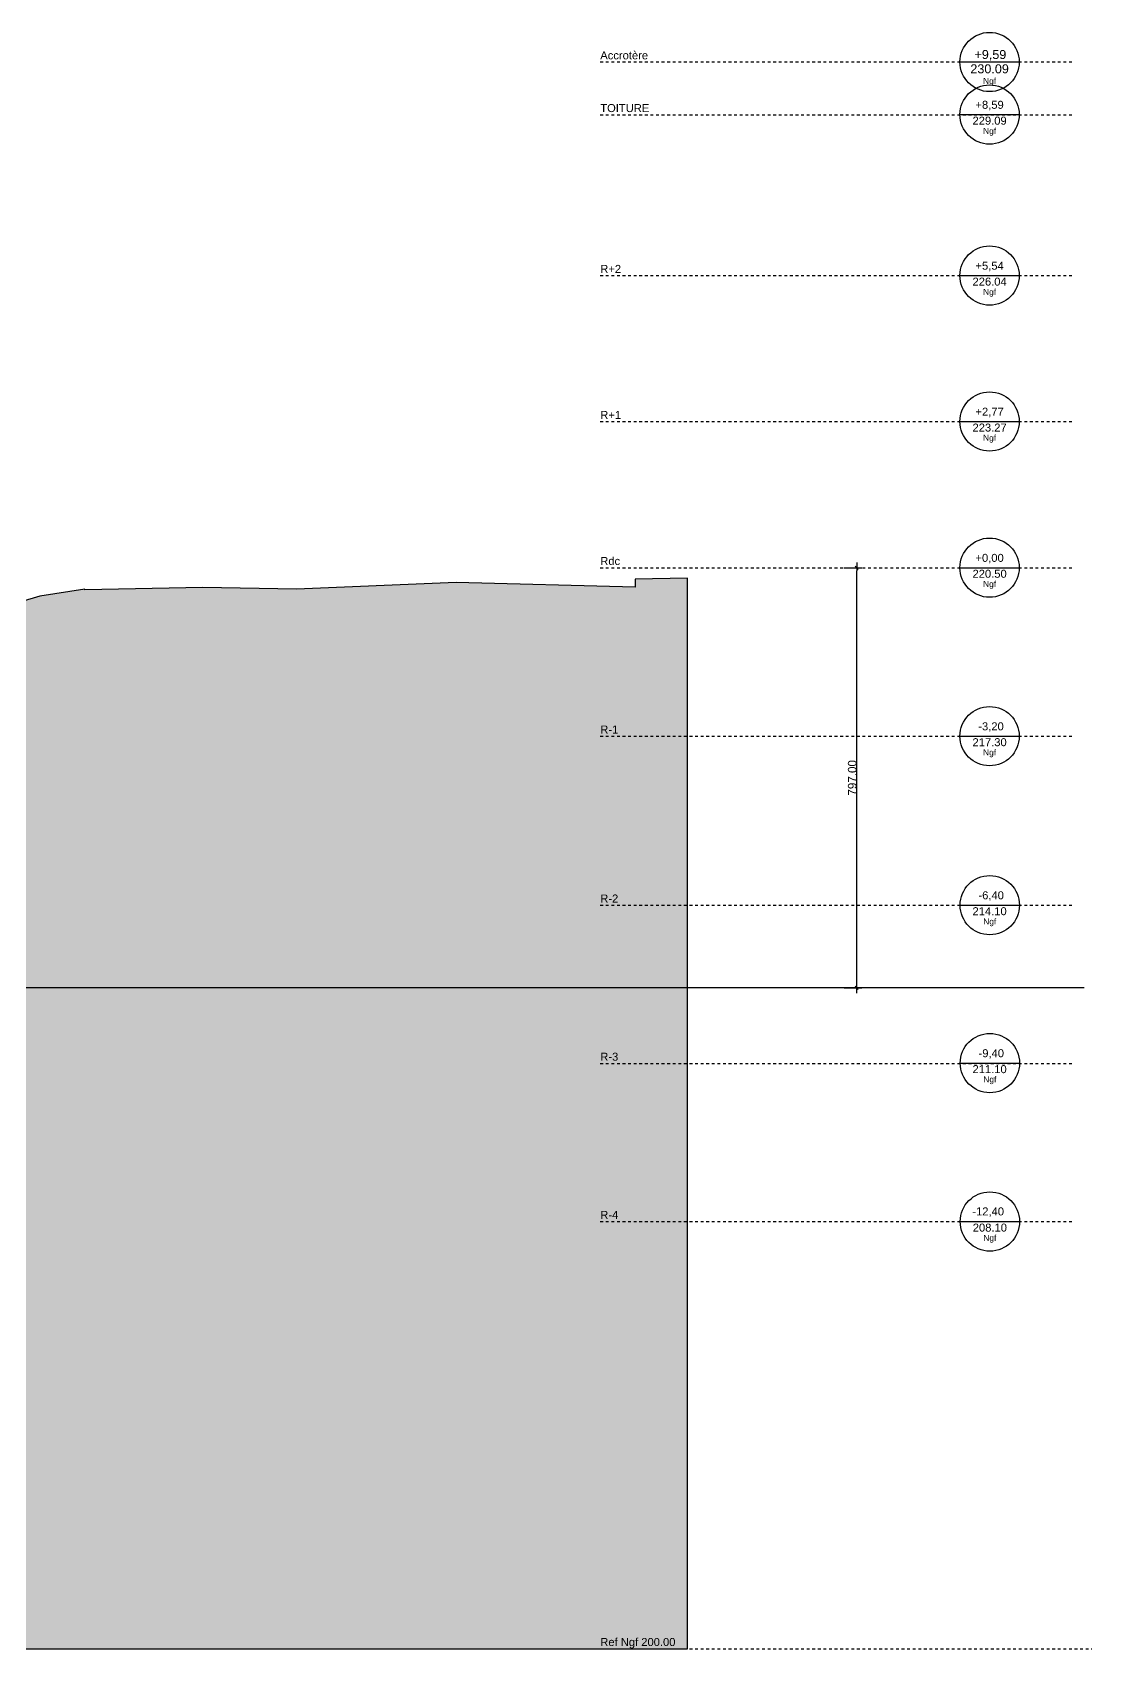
# Model space of a CAD drawing. Header units: centimetres. Extents: x -35664 to 50682, y -23001 to 23705.
# Drawn here: x 35753 to 37762, y -17438 to -14373 of the extents above; entities that cross this region are included whole.
import ezdxf

# ---------------------------------------------------------------- set-up
doc = ezdxf.new("R2010")
doc.units = ezdxf.units.CM
doc.header["$PDMODE"] = 67
doc.linetypes.add('VW-01', pattern=[0.41656, 0.20828, -0.20828])
doc.layers.get('0').update_dxf_attribs({"color": 252})
for name, color, linetype in [('B GÈnÈral_Hatch', 252, 'Continuous'), ('B Général', 252, 'Continuous'), ('C ANNOTATIONS-cotation', 252, 'Continuous'), ('C ANNOTATIONS-niveaux', 252, 'Continuous'), ('prlm-Coupe', 252, 'Continuous'), ('prlm-EAU-EUEV', 25, 'Continuous')]:
    doc.layers.add(name, color=color, linetype=linetype)
doc.styles.add('Arial', font='arial.ttf')
doc.styles.add('Eurostile', font='Eurosti.TTF')
doc.dimstyles.new('100é', dxfattribs={"dimtxt": 16.471002, "dimasz": 6.232178, "dimexe": 10, "dimexo": 25, "dimgap": 1, "dimtad": 1, "dimdec": 1, "dimtxsty": 'Eurostile', "dimblk": 'A 90.VW_SLASH', "dimblk1": 'A 90.VW_SLASH', "dimblk2": 'A 90.VW_SLASH', "dimcen": 0, "dimdle": 10, "dimazin": 0, "dimtfac": 1, "dimtdec": 1, "dimtix": 1, "dimtmove": 0, "dimatfit": 0, "dimldrblk": 'A 90.VW_FILLEDARROW', "dimfxl": 1, "dimfrac": 2, "dimtolj": 1, "dimarcsym": 0})

# ---------------------------------------------------------------- blocks, each defined once
blk = doc.blocks.new('A 90.VW_SLASH')
at = {"linetype": 'ByBlock', "lineweight": -2}
blk.add_line((1.6, 0), (-1, 0), dxfattribs=at)
at = {"linetype": 'Continuous', "lineweight": 20, "flags": 128}
blk.add_lwpolyline([(0.5, 0.5), (-0.5, -0.5)], dxfattribs=at)
blk = doc.blocks.new('*D267')
at = {"layer": 'Defpoints', "color": 0, "transparency": 16777216}
for p in [(37267.4, -15387.9), (37316, -15387.9), (37267.4, -16184.9)]:
    blk.add_point(p, dxfattribs=at)
at = {"layer": 'prlm-EAU-EUEV', "color": 0, "lineweight": -2, "transparency": 16777216}
for p, q in [((37292.4, -15387.9), (37326, -15387.9)), ((37316, -16178.6), (37316, -15394.1)), ((37292.4, -16184.9), (37326, -16184.9))]:
    blk.add_line(p, q, dxfattribs=at)
at = {"layer": 'prlm-EAU-EUEV', "color": 0, "lineweight": -2, "transparency": 16777216, "xscale": 6.232177734375, "yscale": 6.232177734375, "zscale": 6.232177734375}
for p, rotation in [((37316, -15387.9), 90), ((37316, -16184.9), 270)]:
    blk.add_blockref('A 90.VW_SLASH', p, dxfattribs=dict(at, rotation=rotation))
at = {"layer": 'prlm-EAU-EUEV', "color": 0, "transparency": 16777216, "insert": (37307.7, -15786.4), "char_height": 16.47, "attachment_point": 5, "rotation": 90, "style": 'Eurostile'}
blk.add_mtext('\\A1;797.00', dxfattribs=at)
blk = doc.blocks.new('A 90.VW_FILLEDARROW')
at = {"linetype": 'Continuous'}
blk.add_hatch(color=250, dxfattribs=at).paths.add_polyline_path([(-1.6, 0.43), (0, 0), (-1.6, -0.43)])
at = {"linetype": 'Continuous', "flags": 128}
blk.add_lwpolyline([(-1.6, 0.43), (0, 0), (-1.6, -0.43)], close=True, dxfattribs=at)
blk = doc.blocks.new('B 90.Alti BAT A R-3')
at = {"layer": 'C ANNOTATIONS-niveaux', "linetype": 'Continuous'}
blk.add_line((-56.2, 0), (56.2, 0), dxfattribs=at)
blk.add_circle((0, 0), 56.2, dxfattribs=at)
at = {"layer": 'C ANNOTATIONS-niveaux', "attachment_point": 2, "rotation": 0, "line_spacing_factor": 0.958078, "style": 'Arial'}
for s, insert, char_height in [('-9,40', (2.7, 26.3), 15.17), ('211.10', (-0.5, -3.9), 15.17), ('Ngf', (0, -25.2), 11.38)]:
    blk.add_mtext(s, dxfattribs=dict(at, insert=insert, char_height=char_height))
blk = doc.blocks.new('B 90.Alti BAT A R-2')
at = {"layer": 'C ANNOTATIONS-niveaux', "linetype": 'Continuous'}
blk.add_line((-55.9, 0), (56.6, 0), dxfattribs=at)
blk.add_circle((0.3, 0), 56.2, dxfattribs=at)
at = {"layer": 'C ANNOTATIONS-niveaux', "attachment_point": 2, "rotation": 0, "line_spacing_factor": 0.958078, "style": 'Arial'}
for s, insert, char_height in [('-6,40', (3, 26.3), 15.17), ('214.10', (0, -3.9), 15.17), ('Ngf', (0.3, -25.2), 11.38)]:
    blk.add_mtext(s, dxfattribs=dict(at, insert=insert, char_height=char_height))
blk = doc.blocks.new('B 90.Alti BAT A R-1')
at = {"layer": 'C ANNOTATIONS-niveaux', "linetype": 'Continuous'}
blk.add_line((-55.9, -9), (56.6, -9), dxfattribs=at)
blk.add_circle((0.3, -9), 56.2, dxfattribs=at)
at = {"layer": 'C ANNOTATIONS-niveaux', "attachment_point": 2, "rotation": 0, "line_spacing_factor": 0.958078, "style": 'Arial'}
for s, insert, char_height in [('-3,20', (3, 17.2), 15.17), ('217.30', (0.3, -12.9), 15.17), ('Ngf', (0.3, -34.2), 11.38)]:
    blk.add_mtext(s, dxfattribs=dict(at, insert=insert, char_height=char_height))
blk = doc.blocks.new('B 90.Alti BAT A RDC')
at = {"layer": 'C ANNOTATIONS-niveaux', "linetype": 'Continuous'}
for p, q in [((-55.9, -9), (56.6, -9)), ((-37.2, -9), (37.8, -9))]:
    blk.add_line(p, q, dxfattribs=at)
blk.add_circle((0.3, -9), 56.2, dxfattribs=at)
at = {"layer": 'C ANNOTATIONS-niveaux', "attachment_point": 2, "rotation": 0, "line_spacing_factor": 0.958078, "style": 'Arial'}
for s, insert, char_height in [('+0,00', (0.3, 17.2), 15.17), ('220.50', (0.3, -12.9), 15.17), ('Ngf', (0.3, -34.2), 11.38)]:
    blk.add_mtext(s, dxfattribs=dict(at, insert=insert, char_height=char_height))
blk = doc.blocks.new('B 90.Alti BAT A R+1')
at = {"layer": 'C ANNOTATIONS-niveaux', "linetype": 'Continuous'}
blk.add_line((-55.9, -9), (56.6, -9), dxfattribs=at)
blk.add_circle((0.3, -9), 56.2, dxfattribs=at)
at = {"layer": 'C ANNOTATIONS-niveaux', "attachment_point": 2, "rotation": 0, "line_spacing_factor": 0.958078, "style": 'Arial'}
for s, insert, char_height in [('+2,77', (0.3, 17.2), 15.17), ('223.27', (0.3, -12.9), 15.17), ('Ngf', (0.3, -34.2), 11.38)]:
    blk.add_mtext(s, dxfattribs=dict(at, insert=insert, char_height=char_height))
blk = doc.blocks.new('B 90.Alti BAT A R+2')
at = {"layer": 'C ANNOTATIONS-niveaux', "linetype": 'Continuous'}
blk.add_line((-55.9, -9), (56.6, -9), dxfattribs=at)
blk.add_circle((0.3, -9), 56.2, dxfattribs=at)
at = {"layer": 'C ANNOTATIONS-niveaux', "attachment_point": 2, "rotation": 0, "line_spacing_factor": 0.958078, "style": 'Arial'}
for s, insert, char_height in [('+5,54', (0.3, 17.2), 15.17), ('226.04', (0.3, -12.9), 15.17), ('Ngf', (0.3, -34.2), 11.38)]:
    blk.add_mtext(s, dxfattribs=dict(at, insert=insert, char_height=char_height))
blk = doc.blocks.new('B 90.Alti BAT A TOITURE')
at = {"layer": 'C ANNOTATIONS-niveaux', "linetype": 'Continuous'}
blk.add_line((-55.9, -9), (56.6, -9), dxfattribs=at)
blk.add_circle((0.3, -9), 56.2, dxfattribs=at)
at = {"layer": 'C ANNOTATIONS-niveaux', "attachment_point": 2, "rotation": 0, "line_spacing_factor": 0.958078, "style": 'Arial'}
for s, insert, char_height in [('+8,59', (0.3, 17.2), 15.17), ('229.09', (0.3, -12.9), 15.17), ('Ngf', (0.3, -34.2), 11.38)]:
    blk.add_mtext(s, dxfattribs=dict(at, insert=insert, char_height=char_height))
blk = doc.blocks.new('B 90.Alti BAT A ACCROTERE')
at = {"layer": 'C ANNOTATIONS-niveaux', "linetype": 'Continuous'}
blk.add_line((-55.9, -9), (56.6, -9), dxfattribs=at)
blk.add_circle((0.3, -9), 56.2, dxfattribs=at)
at = {"layer": 'C ANNOTATIONS-niveaux', "attachment_point": 2, "rotation": 0, "line_spacing_factor": 0.958078, "style": 'Arial'}
for s, insert, char_height in [('+9,59', (1.8, 13.7), 17.07), ('230.09', (0.3, -13.4), 17.07), ('Ngf', (0.3, -39.1), 11.38)]:
    blk.add_mtext(s, dxfattribs=dict(at, insert=insert, char_height=char_height))
blk = doc.blocks.new('B 90.Alti BAT A R-4')
at = {"layer": 'C ANNOTATIONS-niveaux', "linetype": 'Continuous'}
blk.add_line((-56.2, 0), (56.2, 0), dxfattribs=at)
blk.add_circle((0, 0), 56.2, dxfattribs=at)
at = {"layer": 'C ANNOTATIONS-niveaux', "attachment_point": 2, "rotation": 0, "line_spacing_factor": 0.958078, "style": 'Arial'}
for s, insert, char_height in [('-12,40', (-3.2, 26.8), 15.17), ('208.10', (0, -3.9), 15.17), ('Ngf', (0, -25.2), 11.38)]:
    blk.add_mtext(s, dxfattribs=dict(at, insert=insert, char_height=char_height))
blk = doc.blocks.new('B 90.Niveaux bat A')
at = {"layer": 'B Général', "linetype": 'VW-01', "ltscale": 25.4}
for p, q in [((-465.9, 1468), (430, 1468)), ((-465.9, 1368), (430, 1368)), ((-465.9, 1063), (430, 1063)), ((-465.9, 786), (430, 786)), ((-465.9, 509), (430, 509)), ((-465.9, 189.4), (430, 189.4)), ((-465.9, -131), (430, -131)), ((-465.9, -431), (430, -431)), ((-465.9, -731), (430, -731)), ((-465.9, -1541), (465.9, -1541))]:
    blk.add_line(p, q, dxfattribs=at)
at = {"layer": 'B Général'}
for name, p in [('B 90.Alti BAT A ACCROTERE', (272, 1477)), ('B 90.Alti BAT A TOITURE', (272, 1377.2)), ('B 90.Alti BAT A R+2', (272, 1072)), ('B 90.Alti BAT A R+1', (272, 795.2)), ('B 90.Alti BAT A RDC', (272, 518)), ('B 90.Alti BAT A R-1', (272, 198.5)), ('B 90.Alti BAT A R-2', (272.3, -131)), ('B 90.Alti BAT A R-3', (272.8, -430.5)), ('B 90.Alti BAT A R-4', (272.8, -731))]:
    blk.add_blockref(name, p, dxfattribs=at)
at = {"layer": 'B Général', "attachment_point": 1, "line_spacing_factor": 0.958078, "style": 'Arial'}
for s, insert, char_height in [('Accrotère', (-465.9, 1488.2), 15.17), ('TOITURE', (-465.9, 1388.2), 15.17), ('R+2', (-465.9, 1083.2), 15.17), ('R+1', (-465.9, 806.2), 15.17), ('R-1', (-465.9, 209.7), 15.17), ('R-2', (-465.9, -110.8), 15.17), ('R-3', (-465.9, -410.8), 15.17), ('R-4', (-465.9, -710.8), 15.17), ('Ref Ngf 200.00', (-465.9, -1520.8), 15.172)]:
    blk.add_mtext(s, dxfattribs=dict(at, insert=insert, char_height=char_height))
at = {"layer": 'B Général', "insert": (-465.9, 529.2), "char_height": 15.17, "width": 118.315, "attachment_point": 1, "line_spacing_factor": 0.958078, "style": 'Arial'}
blk.add_mtext('Rdc ', dxfattribs=at)
blk = doc.blocks.new('A$C373B78D5')
at = {"layer": 'B GÈnÈral_Hatch', "linetype": 'Continuous'}
h = blk.add_hatch(dxfattribs=at)
h.set_pattern_fill('H_VEGETAL 3', color=256, angle=180, style=0, pattern_type=2)
h.set_pattern_definition([(225, (16387.747, 19817.105), (-23.212778, 1.975556), [44.003255, -6.28618]), (225, (16391.328, 19823.896), (3.5471, 28.555677), [18.858538, -31.430896]), (225, (16384.604, 19820.248), (-2.536633, 22.539133), [40.349175, -45.50013]), (225, (16386.142, 19824.883), (-26.400366, -1.257412), [38.97431, -11.315123]), (225, (16381.461, 19823.39), (-12.572359, 12.572359), [11.783446, -2.945862]), (225, (16379.89, 19824.962), (-12.572359, 12.572359), [9.864344, -16.094456]), (225, (16378.318, 19826.534), (-12.572359, 12.572359), []), (225, (16387.562, 19838.836), (-12.572359, 12.572359), [66.77512, -54.63419]), (315, (16381.327, 19820.315), (-24.694444, -4.198056), [44.003455, -6.28621]), (315, (16375.894, 19829.205), (29.633333, -0.987778), [18.858624, -31.43104]), (315, (16387.006, 19821.797), (6.6675, 21.731111), [40.34934, -45.50032]), (315, (16381.82, 19831.18), (-24.941389, -3.704167), [38.97449, -11.315174]), (315, (16379.351, 19837.107), (-16.792222, -11.853333), [11.78373, -2.945933]), (315, (16384.043, 19835.379), (15.804444, 12.841111), [9.864344, -16.094456]), (315, (16386.019, 19836.613), (-18.026944, -10.618611), []), (315, (16383.302, 19843.28), (-14.322778, -14.569722), [66.77531, -54.63435])])
h.paths.add_polyline_path([(4415.2, 543), (4415, 406.8), (4415.3, 35), (13883.4, 35), (13883.4, 2065.3), (13784.6, 2063.3), (13784.6, 2048.3), (13444.7, 2056.8), (13430, 2056.5), (13142.4, 2044.1), (12964.9, 2047.4), (12741.2, 2043.1), (12741.2, 2044.1), (12655.6, 2031), (12540.6, 1996.7), (12540.6, 1125), (11830.3, 1125), (10161.9, 825), (9648.6, 825), (7943, 518), (7960.2, 541.4), (7941.3, 538), (7327.1, 538), (7327.1, 538), (5660.7, 238), (4425.3, 238), (4425.3, 543)])
at = {"layer": 'B Général', "linetype": 'Continuous', "flags": 128}
blk.add_lwpolyline([(4415.2, 543), (4415, 406.8), (4415.3, 35), (13883.4, 35), (13883.4, 2065.3), (13784.6, 2063.3), (13784.6, 2048.3), (13444.7, 2056.8), (13430, 2056.5), (13142.4, 2044.1), (12964.9, 2047.4), (12741.2, 2043.1), (12741.2, 2044.1), (12655.6, 2031), (12540.6, 1996.7), (12540.6, 1125), (11830.3, 1125), (10161.9, 825), (9648.6, 825), (7943, 518)], dxfattribs=at)
at = {"layer": 'C ANNOTATIONS-cotation'}
blk.add_blockref('B 90.Niveaux bat A', (14184.1, 1576), dxfattribs=at)

msp = doc.modelspace()

# ---------------------------------------------------------------- linework, layer by layer
at = {"layer": 'prlm-EAU-EUEV'}
msp.add_lwpolyline([(37747.498, -16184.854), (30036.616, -16184.854)], dxfattribs=at)

# ---------------------------------------------------------------- block references
at = {"layer": 'prlm-Coupe'}
msp.add_blockref('A$C373B78D5', (23111.623, -17472.851), dxfattribs=at)

# ---------------------------------------------------------------- dimensions: what is measured, and where the dimension line sits
at = {"layer": 'prlm-EAU-EUEV'}
dim = msp.add_linear_dim(base=(37315.976, -15387.853), p1=(37267.364, -16184.854), p2=(37267.364, -15387.853), angle=90, dimstyle='100é', override={"dimdec": 2, "dimzin": 0, "dimdsep": 46, "dimpost": '<>'}, dxfattribs=at)
dim.commit()
dim.dimension.update_dxf_attribs({"geometry": '*D267', "text_midpoint": (37307.721, -15786.354)})

doc.saveas('drawing.dxf')
